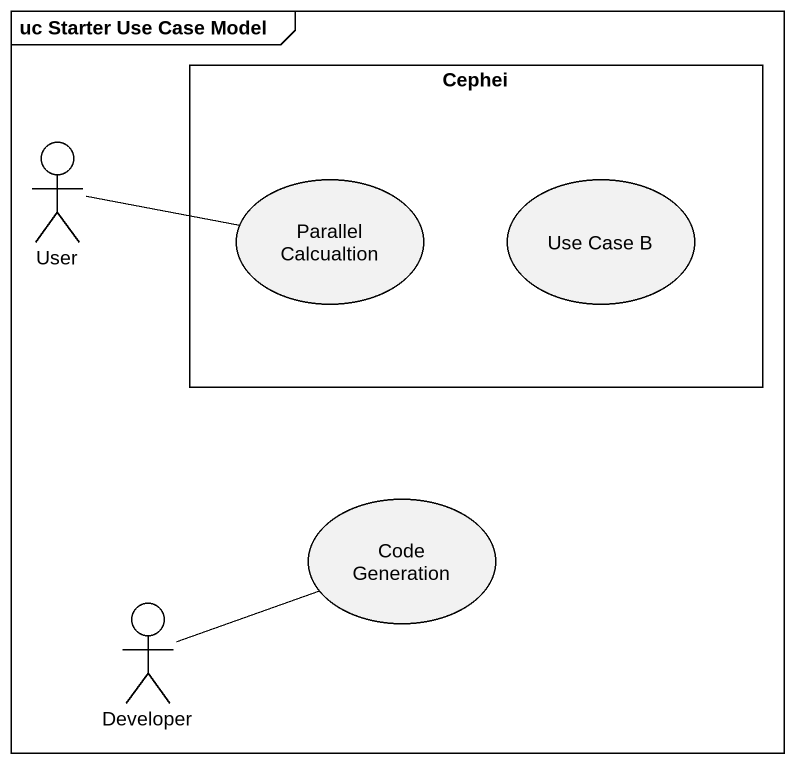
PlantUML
@startuml
mainframe uc Starter Use Case Model
rectangle Cephei {
  usecase "Parallel Calcualtion" as Parallel_Calcualtion
  usecase "Use Case B" as Use_Case_B
}
actor User
usecase "Code Generation" as Code_Generation
actor Developer
User -right- Parallel_Calcualtion
Developer -right- Code_Generation
@enduml
